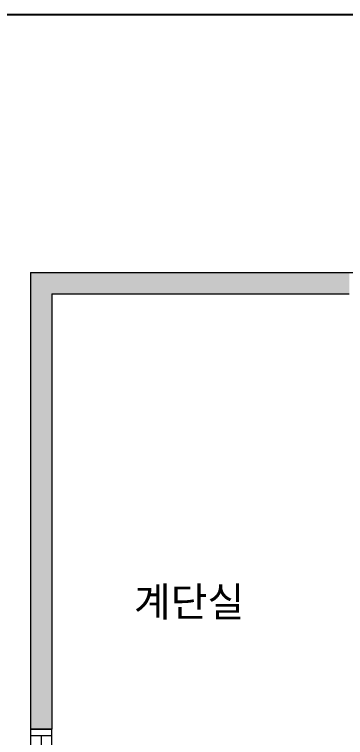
# Model space of a CAD drawing. Header units: metres. Extents: x 11578468 to 47831421, y -58341524 to -14256839.
# Drawn here: x 23832377 to 23835492, y -29081872 to -29075062 of the extents above; entities that cross this region are included whole.
import ezdxf
from ezdxf.enums import TextEntityAlignment as Align

# ---------------------------------------------------------------- set-up
doc = ezdxf.new("R2010")
doc.units = ezdxf.units.M
doc.header["$LTSCALE"] = 50
doc.header["$MEASUREMENT"] = 0
doc.layers.get('DEFPOINTS').update_dxf_attribs({"linetype": 'CONTINUOUS'})
doc.layers.add('FORM(YOURNAME)-1', color=1, linetype='CONTINUOUS')
doc.layers.add('FORM(YOURNAME)-11', color=1, linetype='CONTINUOUS')
doc.layers.add('ha', color=8, linetype='CONTINUOUS', lineweight=5)
doc.styles.add('NEW 맑은고딕', font='malgun.ttf')
doc.styles.add('YOURNAME', font='malgun.ttf')

# ---------------------------------------------------------------- blocks, each defined once
blk = doc.blocks.new('FORM-ELEVATION')
at = {"layer": 'DEFPOINTS'}
blk.add_lwpolyline([(-8309, 33708), (61071, 33708), (61071, -19692), (-8309, -19692)], close=True, dxfattribs=at)
at = {"layer": 'FORM(YOURNAME)-11', "color": 3, "style": 'YOURNAME'}
for tag, height, p in [('1', 451, (71041, -1219)), ('2', 451, (71041, -1863)), ('3', 451, (71041, -3150)), ('4', 451, (71041, -5081)), ('5', 515, (71041, -7398)), ('6', 515, (71041, -9650)), ('7', 515, (71041, -11903)), ('8', 515, (71041, -14155)), ('9', 515, (71041, -16408)), ('10', 515, (66791, -18596)), ('11', 515, (71041, -18660)), ('12', 515, (66791, -20848)), ('13', 515, (71041, -20848))]:
    blk.add_attdef(tag, text='', height=height, dxfattribs=at).set_placement(p, align=Align.MIDDLE_RIGHT)

msp = doc.modelspace()

# ---------------------------------------------------------------- linework, layer by layer
at = {"layer": 'ha'}
for p, q in [((23832527.7, -29077492.3), (23835727.7, -29077492.3)), ((23832527.7, -29077492.3), (23832527.7, -29081792.3)), ((23832727.7, -29077692.3), (23835527.7, -29077692.3)), ((23832727.7, -29077692.3), (23832727.7, -29081792.3)), ((23832527.7, -29081792.3), (23832727.7, -29081792.3)), ((23832527.7, -29081792.3), (23832527.7, -29082892.3)), ((23832727.7, -29081792.3), (23832527.7, -29081792.3)), ((23832527.7, -29081792.3), (23832527.7, -29081852.3)), ((23832727.7, -29081792.3), (23832527.7, -29081792.3)), ((23832727.7, -29082892.3), (23832727.7, -29081792.3)), ((23832727.7, -29081852.3), (23832727.7, -29081792.3)), ((23832527.7, -29081852.3), (23832727.7, -29081852.3)), ((23832627.7, -29081852.3), (23832627.7, -29082832.3))]:
    msp.add_line(p, q, dxfattribs=at)
for points in [[(23832527.7, -29081792.3), (23832527.7, -29077492.3), (23832727.7, -29081792.3)], [(23832727.7, -29077692.3), (23832527.7, -29077492.3), (23832727.7, -29077492.3)], [(23832727.7, -29081792.3), (23832527.7, -29077492.3), (23832727.7, -29077692.3)], [(23832727.7, -29077692.3), (23832727.7, -29077492.3), (23835527.7, -29077692.3)], [(23835527.7, -29077692.3), (23832727.7, -29077492.3), (23835527.7, -29077492.3)]]:
    msp.add_solid(points, dxfattribs=at)

# ---------------------------------------------------------------- block references
at = {"layer": 'FORM(YOURNAME)-1', "xscale": 0.4, "yscale": 0.4, "zscale": 0.4}
msp.add_blockref('FORM-ELEVATION', (23831853.2, -29088545.2), dxfattribs=at)

# ---------------------------------------------------------------- texts
at = {"layer": 'ha', "style": 'NEW 맑은고딕'}
msp.add_text('계단실', height=275.88, dxfattribs=at).set_placement((23833501.1, -29080732.1))

doc.saveas('drawing.dxf')
